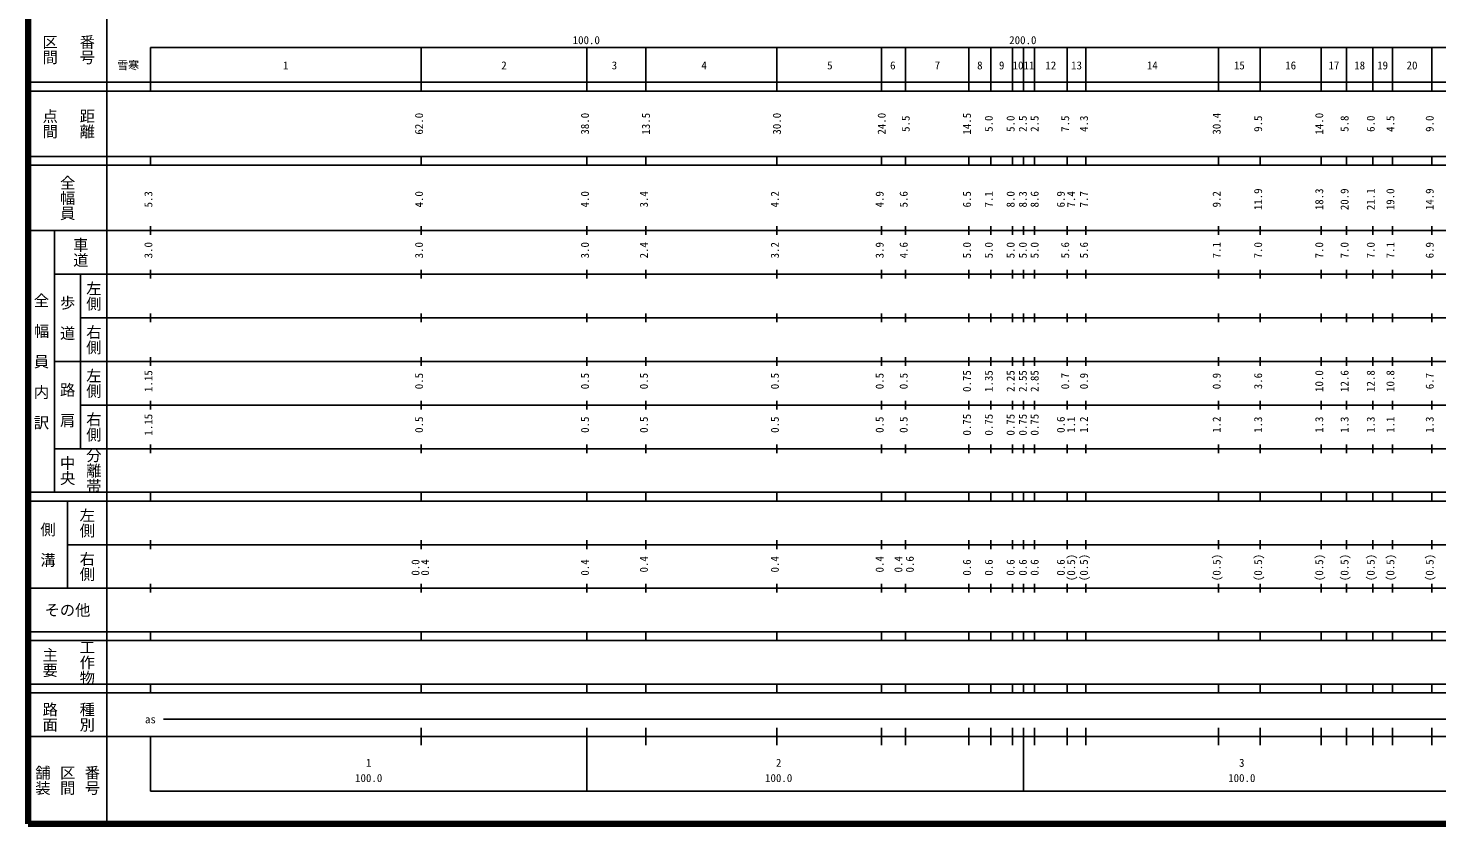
# Model space of a CAD drawing. Units: millimetres on the paper, enlarged 1000 times. Extents: x 40000 to 680000, y 20000 to 380000.
# Drawn here: x 40000 to 362677, y 20000 to 202409 of the extents above; entities that cross this region are included whole.
import ezdxf
from ezdxf.enums import TextEntityAlignment as Align

# ---------------------------------------------------------------- set-up
doc = ezdxf.new("R2010")
doc.units = ezdxf.units.MM
doc.header["$LTSCALE"] = 1000
doc.layers.add('M-TTL', color=2, linetype='Continuous', lineweight=140)
doc.layers.add('M-TTL-BAND', color=7, linetype='Continuous', lineweight=25)
doc.styles.add('@ＭＳ ゴシック', font='')
doc.styles.add('ＭＳ ゴシック', font='')
doc.styles.get('@ＭＳ ゴシック').set_extended_font_data('@MS Gothic')
doc.styles.get('ＭＳ ゴシック').set_extended_font_data('MS Gothic')

msp = doc.modelspace()

# ---------------------------------------------------------------- linework, layer by layer
at = {"layer": 'M-TTL'}
for p, q in [((40000, 380000), (40000, 20000)), ((40000, 20000), (680000, 20000))]:
    msp.add_line(p, q, dxfattribs=at)
at = {"layer": 'M-TTL-BAND'}
for p, q in [((58000, 370000), (58000, 20000)), ((68000, 198000), (579000, 198000)), ((68000, 198000), (68000, 188000)), ((130000, 188000), (130000, 198000)), ((168000, 188000), (168000, 198000)), ((181500, 198000), (181500, 188000)), ((211500, 198000), (211500, 188000)), ((235500, 198000), (235500, 188000)), ((241000, 198000), (241000, 188000)), ((255500, 188000), (255500, 198000)), ((260500, 188000), (260500, 198000)), ((265500, 188000), (265500, 198000)), ((268000, 188000), (268000, 198000)), ((270500, 188000), (270500, 198000)), ((278000, 188000), (278000, 198000)), ((282300, 188000), (282300, 198000)), ((312700, 188000), (312700, 198000)), ((322200, 188000), (322200, 198000)), ((336200, 188000), (336200, 198000)), ((342000, 188000), (342000, 198000)), ((348000, 188000), (348000, 198000)), ((352500, 188000), (352500, 198000)), ((361500, 188000), (361500, 198000)), ((40000, 190000), (579000, 190000)), ((40000, 188000), (579000, 188000)), ((40000, 173000), (579000, 173000)), ((68000, 171000), (68000, 173000)), ((130000, 171000), (130000, 173000)), ((168000, 171000), (168000, 173000)), ((181500, 171000), (181500, 173000)), ((211500, 171000), (211500, 173000)), ((235500, 171000), (235500, 173000)), ((241000, 171000), (241000, 173000)), ((255500, 171000), (255500, 173000)), ((260500, 171000), (260500, 173000)), ((265500, 171000), (265500, 173000)), ((268000, 171000), (268000, 173000)), ((270500, 171000), (270500, 173000)), ((278000, 171000), (278000, 173000)), ((282300, 171000), (282300, 173000)), ((312700, 171000), (312700, 173000)), ((322200, 171000), (322200, 173000)), ((336200, 171000), (336200, 173000)), ((342000, 171000), (342000, 173000)), ((348000, 171000), (348000, 173000)), ((352500, 171000), (352500, 173000)), ((361500, 171000), (361500, 173000)), ((40000, 171000), (579000, 171000)), ((40000, 156000), (579000, 156000)), ((46000, 96000), (46000, 156000)), ((68000, 155000), (68000, 157000)), ((130000, 155000), (130000, 157000)), ((168000, 155000), (168000, 157000)), ((181500, 155000), (181500, 157000)), ((211500, 155000), (211500, 157000)), ((235500, 155000), (235500, 157000)), ((241000, 155000), (241000, 157000)), ((255500, 155000), (255500, 157000)), ((260500, 155000), (260500, 157000)), ((265500, 155000), (265500, 157000)), ((268000, 155000), (268000, 157000)), ((270500, 155000), (270500, 157000)), ((278000, 155000), (278000, 157000)), ((282300, 155000), (282300, 157000)), ((312700, 155000), (312700, 157000)), ((322200, 155000), (322200, 157000)), ((336200, 155000), (336200, 157000)), ((342000, 155000), (342000, 157000)), ((348000, 155000), (348000, 157000)), ((352500, 155000), (352500, 157000)), ((361500, 155000), (361500, 157000)), ((46000, 146000), (579000, 146000)), ((52000, 146000), (52000, 106000)), ((68000, 145000), (68000, 147000)), ((130000, 145000), (130000, 147000)), ((168000, 145000), (168000, 147000)), ((181500, 145000), (181500, 147000)), ((211500, 145000), (211500, 147000)), ((235500, 145000), (235500, 147000)), ((241000, 145000), (241000, 147000)), ((255500, 145000), (255500, 147000)), ((260500, 145000), (260500, 147000)), ((265500, 145000), (265500, 147000)), ((268000, 145000), (268000, 147000)), ((270500, 145000), (270500, 147000)), ((278000, 145000), (278000, 147000)), ((282300, 145000), (282300, 147000)), ((312700, 145000), (312700, 147000)), ((322200, 145000), (322200, 147000)), ((336200, 145000), (336200, 147000)), ((342000, 145000), (342000, 147000)), ((348000, 145000), (348000, 147000)), ((352500, 145000), (352500, 147000)), ((361500, 145000), (361500, 147000)), ((52000, 136000), (579000, 136000)), ((68000, 135000), (68000, 137000)), ((130000, 135000), (130000, 137000)), ((168000, 135000), (168000, 137000)), ((181500, 135000), (181500, 137000)), ((211500, 135000), (211500, 137000)), ((235500, 135000), (235500, 137000)), ((241000, 135000), (241000, 137000)), ((255500, 135000), (255500, 137000)), ((260500, 135000), (260500, 137000)), ((265500, 135000), (265500, 137000)), ((268000, 135000), (268000, 137000)), ((270500, 135000), (270500, 137000)), ((278000, 135000), (278000, 137000)), ((282300, 135000), (282300, 137000)), ((312700, 135000), (312700, 137000)), ((322200, 135000), (322200, 137000)), ((336200, 135000), (336200, 137000)), ((342000, 135000), (342000, 137000)), ((348000, 135000), (348000, 137000)), ((352500, 135000), (352500, 137000)), ((361500, 135000), (361500, 137000)), ((46000, 126000), (579000, 126000)), ((68000, 125000), (68000, 127000)), ((130000, 125000), (130000, 127000)), ((168000, 125000), (168000, 127000)), ((181500, 125000), (181500, 127000)), ((211500, 125000), (211500, 127000)), ((235500, 125000), (235500, 127000)), ((241000, 125000), (241000, 127000)), ((255500, 125000), (255500, 127000)), ((260500, 125000), (260500, 127000)), ((265500, 125000), (265500, 127000)), ((268000, 125000), (268000, 127000)), ((270500, 125000), (270500, 127000)), ((278000, 125000), (278000, 127000)), ((282300, 125000), (282300, 127000)), ((312700, 125000), (312700, 127000)), ((322200, 125000), (322200, 127000)), ((336200, 125000), (336200, 127000)), ((342000, 125000), (342000, 127000)), ((348000, 125000), (348000, 127000)), ((352500, 125000), (352500, 127000)), ((361500, 125000), (361500, 127000)), ((68000, 115000), (68000, 117000)), ((130000, 115000), (130000, 117000)), ((168000, 115000), (168000, 117000)), ((181500, 115000), (181500, 117000)), ((211500, 115000), (211500, 117000)), ((235500, 115000), (235500, 117000)), ((241000, 115000), (241000, 117000)), ((255500, 115000), (255500, 117000)), ((260500, 115000), (260500, 117000)), ((265500, 115000), (265500, 117000)), ((268000, 115000), (268000, 117000)), ((270500, 115000), (270500, 117000)), ((278000, 115000), (278000, 117000)), ((282300, 115000), (282300, 117000)), ((312700, 115000), (312700, 117000)), ((322200, 115000), (322200, 117000)), ((336200, 115000), (336200, 117000)), ((342000, 115000), (342000, 117000)), ((348000, 115000), (348000, 117000)), ((352500, 115000), (352500, 117000)), ((361500, 115000), (361500, 117000)), ((52000, 116000), (579000, 116000)), ((68000, 105000), (68000, 107000)), ((130000, 105000), (130000, 107000)), ((168000, 105000), (168000, 107000)), ((181500, 105000), (181500, 107000)), ((211500, 105000), (211500, 107000)), ((235500, 105000), (235500, 107000)), ((241000, 105000), (241000, 107000)), ((255500, 105000), (255500, 107000)), ((260500, 105000), (260500, 107000)), ((265500, 105000), (265500, 107000)), ((268000, 105000), (268000, 107000)), ((270500, 105000), (270500, 107000)), ((278000, 105000), (278000, 107000)), ((282300, 105000), (282300, 107000)), ((312700, 105000), (312700, 107000)), ((322200, 105000), (322200, 107000)), ((336200, 105000), (336200, 107000)), ((342000, 105000), (342000, 107000)), ((348000, 105000), (348000, 107000)), ((352500, 105000), (352500, 107000)), ((361500, 105000), (361500, 107000)), ((46000, 106000), (579000, 106000)), ((40000, 96000), (579000, 96000)), ((40000, 94000), (579000, 94000)), ((49000, 94000), (49000, 74000)), ((68000, 94000), (68000, 96000)), ((130000, 94000), (130000, 96000)), ((168000, 94000), (168000, 96000)), ((181500, 94000), (181500, 96000)), ((211500, 94000), (211500, 96000)), ((235500, 94000), (235500, 96000)), ((241000, 94000), (241000, 96000)), ((255500, 94000), (255500, 96000)), ((260500, 94000), (260500, 96000)), ((265500, 94000), (265500, 96000)), ((268000, 94000), (268000, 96000)), ((270500, 94000), (270500, 96000)), ((278000, 94000), (278000, 96000)), ((282300, 94000), (282300, 96000)), ((312700, 94000), (312700, 96000)), ((322200, 94000), (322200, 96000)), ((336200, 94000), (336200, 96000)), ((342000, 94000), (342000, 96000)), ((348000, 94000), (348000, 96000)), ((352500, 94000), (352500, 96000)), ((361500, 94000), (361500, 96000)), ((49000, 84000), (579000, 84000)), ((68000, 83000), (68000, 85000)), ((130000, 83000), (130000, 85000)), ((168000, 83000), (168000, 85000)), ((181500, 83000), (181500, 85000)), ((211500, 83000), (211500, 85000)), ((235500, 83000), (235500, 85000)), ((241000, 83000), (241000, 85000)), ((255500, 83000), (255500, 85000)), ((260500, 83000), (260500, 85000)), ((265500, 83000), (265500, 85000)), ((268000, 83000), (268000, 85000)), ((270500, 83000), (270500, 85000)), ((278000, 83000), (278000, 85000)), ((282300, 83000), (282300, 85000)), ((312700, 83000), (312700, 85000)), ((322200, 83000), (322200, 85000)), ((336200, 83000), (336200, 85000)), ((342000, 83000), (342000, 85000)), ((348000, 83000), (348000, 85000)), ((352500, 83000), (352500, 85000)), ((361500, 83000), (361500, 85000)), ((68000, 73000), (68000, 75000)), ((130000, 73000), (130000, 75000)), ((168000, 73000), (168000, 75000)), ((181500, 73000), (181500, 75000)), ((211500, 73000), (211500, 75000)), ((235500, 73000), (235500, 75000)), ((241000, 73000), (241000, 75000)), ((255500, 73000), (255500, 75000)), ((260500, 73000), (260500, 75000)), ((265500, 73000), (265500, 75000)), ((268000, 73000), (268000, 75000)), ((270500, 73000), (270500, 75000)), ((278000, 73000), (278000, 75000)), ((282300, 73000), (282300, 75000)), ((312700, 73000), (312700, 75000)), ((322200, 73000), (322200, 75000)), ((336200, 73000), (336200, 75000)), ((342000, 73000), (342000, 75000)), ((348000, 73000), (348000, 75000)), ((352500, 73000), (352500, 75000)), ((361500, 73000), (361500, 75000)), ((40000, 74000), (579000, 74000)), ((40000, 64000), (579000, 64000)), ((40000, 62000), (579000, 62000)), ((68000, 62000), (68000, 64000)), ((130000, 62000), (130000, 64000)), ((168000, 62000), (168000, 64000)), ((181500, 62000), (181500, 64000)), ((211500, 62000), (211500, 64000)), ((235500, 62000), (235500, 64000)), ((241000, 62000), (241000, 64000)), ((255500, 62000), (255500, 64000)), ((260500, 62000), (260500, 64000)), ((265500, 62000), (265500, 64000)), ((268000, 62000), (268000, 64000)), ((270500, 62000), (270500, 64000)), ((278000, 62000), (278000, 64000)), ((282300, 62000), (282300, 64000)), ((312700, 62000), (312700, 64000)), ((322200, 62000), (322200, 64000)), ((336200, 62000), (336200, 64000)), ((342000, 62000), (342000, 64000)), ((348000, 62000), (348000, 64000)), ((352500, 62000), (352500, 64000)), ((361500, 62000), (361500, 64000)), ((40000, 52000), (579000, 52000)), ((68000, 50000), (68000, 52000)), ((130000, 50000), (130000, 52000)), ((168000, 50000), (168000, 52000)), ((181500, 50000), (181500, 52000)), ((211500, 50000), (211500, 52000)), ((235500, 50000), (235500, 52000)), ((241000, 50000), (241000, 52000)), ((255500, 50000), (255500, 52000)), ((260500, 50000), (260500, 52000)), ((265500, 50000), (265500, 52000)), ((268000, 50000), (268000, 52000)), ((270500, 50000), (270500, 52000)), ((278000, 50000), (278000, 52000)), ((282300, 50000), (282300, 52000)), ((312700, 50000), (312700, 52000)), ((322200, 50000), (322200, 52000)), ((336200, 50000), (336200, 52000)), ((342000, 50000), (342000, 52000)), ((348000, 50000), (348000, 52000)), ((352500, 50000), (352500, 52000)), ((361500, 50000), (361500, 52000)), ((40000, 50000), (579000, 50000)), ((71000, 44000), (541900, 44000)), ((130000, 38000), (130000, 42000)), ((168000, 27500), (168000, 42000)), ((181500, 38000), (181500, 42000)), ((211500, 38000), (211500, 42000)), ((235500, 38000), (235500, 42000)), ((241000, 38000), (241000, 42000)), ((255500, 38000), (255500, 42000)), ((260500, 38000), (260500, 42000)), ((265500, 38000), (265500, 42000)), ((268000, 27500), (268000, 42000)), ((270500, 38000), (270500, 42000)), ((278000, 38000), (278000, 42000)), ((282300, 38000), (282300, 42000)), ((312700, 38000), (312700, 42000)), ((322200, 38000), (322200, 42000)), ((336200, 38000), (336200, 42000)), ((342000, 38000), (342000, 42000)), ((348000, 38000), (348000, 42000)), ((352500, 38000), (352500, 42000)), ((361500, 38000), (361500, 42000)), ((40000, 40000), (579000, 40000)), ((68000, 40000), (68000, 27500)), ((68000, 27500), (579000, 27500))]:
    msp.add_line(p, q, dxfattribs=at)

# ---------------------------------------------------------------- texts
for s, height, rotation, style, p in [('区間', 2566, 270, '@ＭＳ ゴシック', (45000, 197500)), ('番号', 2566, 270, '@ＭＳ ゴシック', (53500, 197500)), ('点間', 2566, 270, '@ＭＳ ゴシック', (45000, 180500)), ('距離', 2566, 270, '@ＭＳ ゴシック', (53500, 180500)), ('13.5', 1833, 90, 'ＭＳ ゴシック', (181500, 180500)), ('30.0', 1833, 90, 'ＭＳ ゴシック', (211500, 180500)), ('24.0', 1833, 90, 'ＭＳ ゴシック', (235500, 180500)), ('5.5', 1833, 90, 'ＭＳ ゴシック', (241000, 180500)), ('全幅員', 2566, 270, '@ＭＳ ゴシック', (49000, 163500)), ('車道', 2566, 270, '@ＭＳ ゴシック', (52000, 151000)), ('左側', 2566, 270, '@ＭＳ ゴシック', (55000, 141000)), ('全\u3000幅\u3000員\u3000内\u3000訳', 2566, 270, '@ＭＳ ゴシック', (43000, 126000)), ('歩\u3000道', 2566, 270, '@ＭＳ ゴシック', (49000, 136000)), ('右側', 2566, 270, '@ＭＳ ゴシック', (55000, 131000)), ('左側', 2566, 270, '@ＭＳ ゴシック', (55000, 121000)), ('路\u3000肩', 2566, 270, '@ＭＳ ゴシック', (49000, 116000)), ('右側', 2566, 270, '@ＭＳ ゴシック', (55000, 111000)), ('中央', 2566, 270, '@ＭＳ ゴシック', (49000, 101000)), ('分離帯', 2566, 270, '@ＭＳ ゴシック', (55000, 101000)), ('左側', 2566, 270, '@ＭＳ ゴシック', (53500, 89000)), ('側\u3000溝', 2566, 270, '@ＭＳ ゴシック', (44500, 84000)), ('右側', 2566, 270, '@ＭＳ ゴシック', (53500, 79000)), ('工作物', 2566, 270, '@ＭＳ ゴシック', (53500, 57000)), ('主要', 2566, 270, '@ＭＳ ゴシック', (45000, 57000)), ('路面', 2566, 270, '@ＭＳ ゴシック', (45000, 44500)), ('種別', 2566, 270, '@ＭＳ ゴシック', (53500, 44500)), ('舗装', 2566, 270, '@ＭＳ ゴシック', (43333, 30000)), ('区間', 2566, 270, '@ＭＳ ゴシック', (49000, 30000)), ('番号', 2566, 270, '@ＭＳ ゴシック', (54667, 30000))]:
    msp.add_text(s, height=height, rotation=rotation, dxfattribs=dict(at, style=style)).set_placement(p, align=Align.MIDDLE_CENTER)
at = {"layer": 'M-TTL-BAND', "style": 'ＭＳ ゴシック'}
for s, p in [('100.0', (167844, 198195)), ('200.0', (267844, 198195)), ('雪寒', (62902, 192405)), ('1', (99000, 192405)), ('2', (149000, 192405)), ('3', (174297, 192405)), ('4', (194837, 192405)), ('5', (223642, 192405)), ('6', (238066, 192405)), ('7', (248273, 192405)), ('8', (258000, 192405)), ('9', (263000, 192405)), ('10', (266750, 192405)), ('11', (269250, 192405)), ('12', (274250, 192405)), ('13', (280150, 192405)), ('14', (297500, 192405)), ('15', (317450, 192405)), ('16', (329200, 192405)), ('17', (339100, 192405)), ('18', (345000, 192405)), ('19', (350250, 192405)), ('20', (357000, 192405)), ('as', (68000, 42500)), ('1', (118000, 32523)), ('2', (211910, 32523)), ('3', (318000, 32523)), ('100.0', (118000, 29033)), ('100.0', (211910, 29033)), ('100.0', (318000, 29033))]:
    msp.add_text(s, height=1833, dxfattribs=at).set_placement(p, align=Align.BOTTOM_CENTER)
for s, p in [('62.0', (131000, 180500)), ('38.0', (169000, 180500)), ('14.5', (256500, 180500)), ('5.0', (261500, 180500)), ('5.0', (266500, 180500)), ('2.5', (269297, 180500)), ('2.5', (272000, 180500)), ('7.5', (279000, 180500)), ('4.3', (283300, 180500)), ('30.4', (313700, 180500)), ('9.5', (323200, 180500)), ('14.0', (337200, 180500)), ('5.8', (343000, 180500)), ('6.0', (349000, 180500)), ('4.5', (353500, 180500)), ('9.0', (362500, 180500)), ('5.3', (69000, 163174)), ('4.0', (131000, 163174)), ('4.0', (169000, 163174)), ('3.4', (182500, 163174)), ('4.2', (212500, 163174)), ('4.9', (236500, 163174)), ('5.6', (242000, 163174)), ('6.5', (256500, 163174)), ('7.1', (261500, 163174)), ('8.0', (266500, 163174)), ('8.3', (269297, 163174)), ('8.6', (272000, 163174)), ('6.9', (278000, 163174)), ('7.4', (280370, 163174)), ('7.7', (283300, 163174)), ('9.2', (313700, 163174)), ('11.9', (323200, 163174)), ('18.3', (337200, 163174)), ('20.9', (343000, 163174)), ('21.1', (349000, 163174)), ('19.0', (353500, 163174)), ('14.9', (362500, 163174)), ('3.0', (69000, 151500)), ('3.0', (131000, 151500)), ('3.0', (169000, 151500)), ('2.4', (182500, 151500)), ('3.2', (212500, 151500)), ('3.9', (236500, 151500)), ('4.6', (242000, 151500)), ('5.0', (256500, 151500)), ('5.0', (261500, 151500)), ('5.0', (266500, 151500)), ('5.0', (269297, 151500)), ('5.0', (272000, 151500)), ('5.6', (279000, 151500)), ('5.6', (283300, 151500)), ('7.1', (313700, 151500)), ('7.0', (323200, 151500)), ('7.0', (337200, 151500)), ('7.0', (343000, 151500)), ('7.0', (349000, 151500)), ('7.1', (353500, 151500)), ('6.9', (362500, 151500)), ('1.15', (69000, 121500)), ('0.5', (131000, 121500)), ('0.5', (169000, 121500)), ('0.5', (182500, 121500)), ('0.5', (212500, 121500)), ('0.5', (236500, 121500)), ('0.5', (242000, 121500)), ('0.75', (256500, 121500)), ('1.35', (261500, 121500)), ('2.25', (266500, 121500)), ('2.55', (269297, 121500)), ('2.85', (272000, 121500)), ('0.7', (279000, 121500)), ('0.9', (283300, 121500)), ('0.9', (313700, 121500)), ('3.6', (323200, 121500)), ('10.0', (337200, 121500)), ('12.6', (343000, 121500)), ('12.8', (349000, 121500)), ('10.8', (353500, 121500)), ('6.7', (362500, 121500)), ('1.15', (69000, 111500)), ('0.5', (131000, 111500)), ('0.5', (169000, 111500)), ('0.5', (182500, 111500)), ('0.5', (212500, 111500)), ('0.5', (236500, 111500)), ('0.5', (242000, 111500)), ('0.75', (256500, 111500)), ('0.75', (261500, 111500)), ('0.75', (266500, 111500)), ('0.75', (269297, 111500)), ('0.75', (272000, 111500)), ('0.6', (278000, 111500)), ('1.1', (280370, 111500)), ('1.2', (283300, 111500)), ('1.2', (313700, 111500)), ('1.3', (323200, 111500)), ('1.3', (337200, 111500)), ('1.3', (343000, 111500)), ('1.3', (349000, 111500)), ('1.1', (353500, 111500)), ('1.3', (362500, 111500)), ('0.4', (182500, 79500)), ('0.4', (212500, 79500)), ('0.4', (236500, 79500)), ('0.4', (240787, 79500)), ('0.6', (243423, 79500)), ('(0.5)', (280370, 78764)), ('(0.5)', (283300, 78764)), ('(0.5)', (313700, 78764)), ('(0.5)', (323200, 78764)), ('(0.5)', (337200, 78764)), ('(0.5)', (343000, 78764)), ('(0.5)', (349000, 78764)), ('(0.5)', (353500, 78764)), ('(0.5)', (362500, 78764)), ('0.0', (130183, 78764)), ('0.4', (132370, 78764)), ('0.4', (169000, 78764)), ('0.6', (256500, 78764)), ('0.6', (261500, 78764)), ('0.6', (266500, 78764)), ('0.6', (269297, 78764)), ('0.6', (272000, 78764)), ('0.6', (278000, 78764))]:
    msp.add_text(s, height=1833, rotation=90, dxfattribs=at).set_placement(p, align=Align.BOTTOM_CENTER)
msp.add_text('その他', height=2566, dxfattribs=at).set_placement((49000, 69000), align=Align.MIDDLE_CENTER)

doc.saveas('drawing.dxf')
